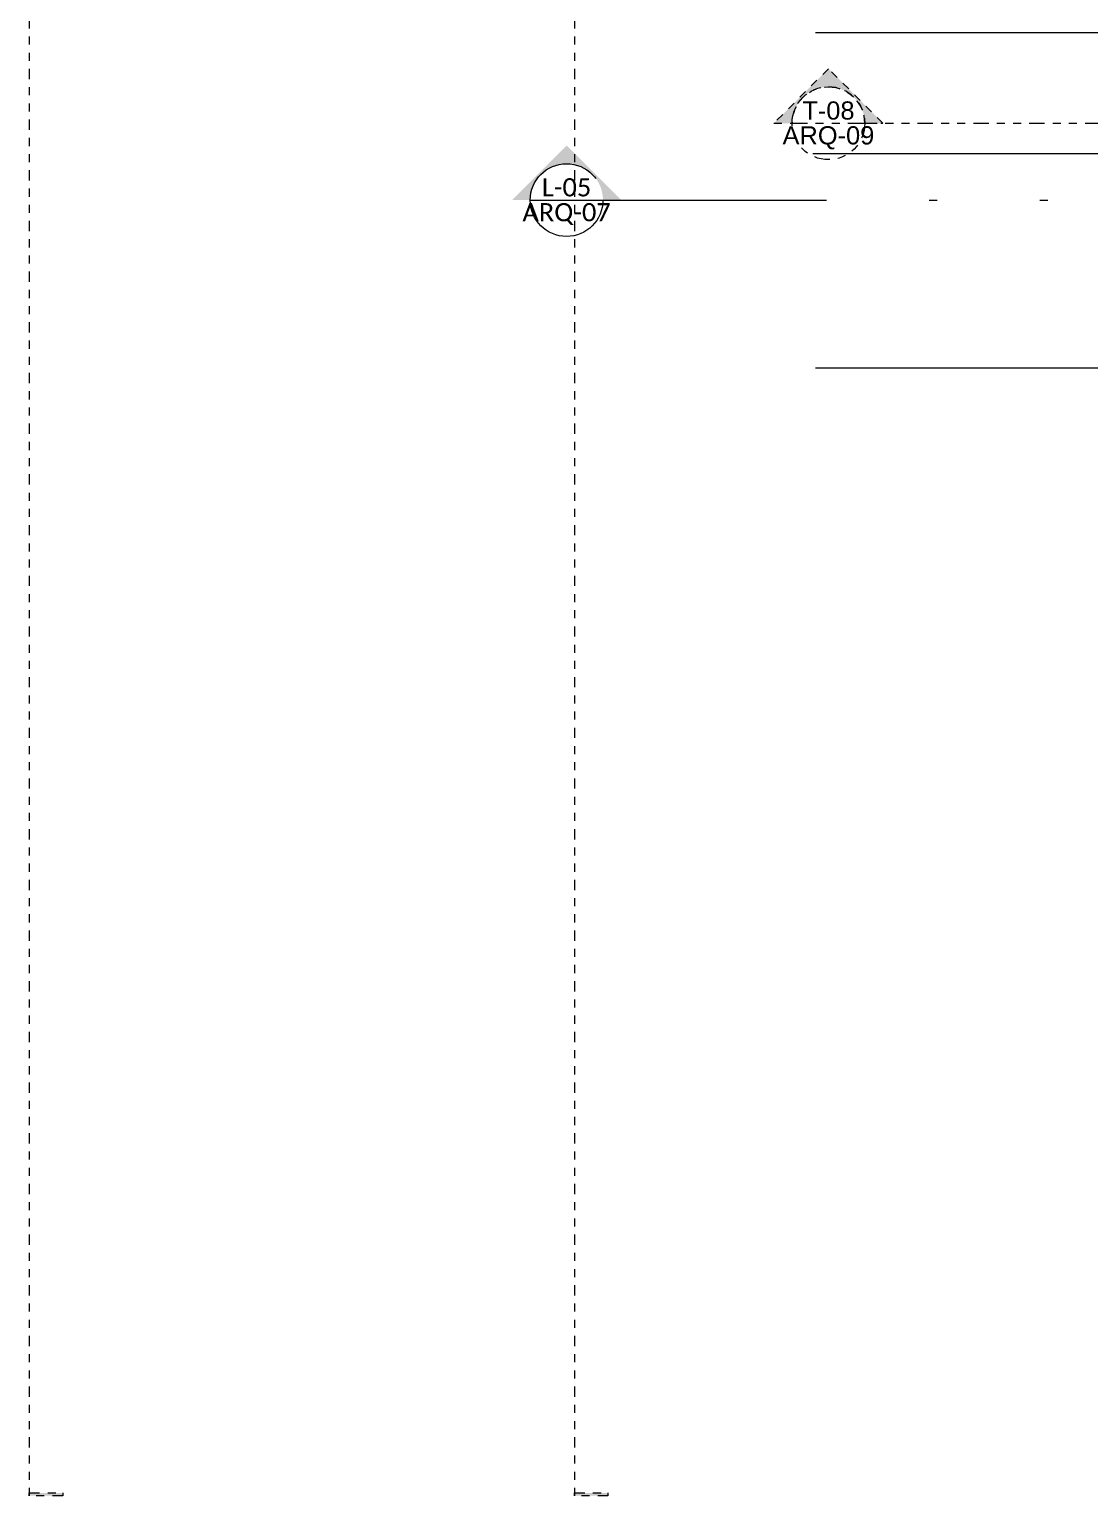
# Model space of a CAD drawing. Header units: metres. Extents: x -54 to 264, y -14 to 31.
# Drawn here: x -14.06 to -0.94, y -13.83 to 4.31 of the extents above; entities that cross this region are included whole.
import ezdxf
from ezdxf.enums import TextEntityAlignment as Align

# ---------------------------------------------------------------- set-up
doc = ezdxf.new("R2010")
doc.units = ezdxf.units.M
doc.header["$LTSCALE"] = 0.001
doc.linetypes.add('CENTERX2', pattern=[101.6, 63.5, -12.7, 12.7, -12.7])
doc.linetypes.add('DIVIDEX2', pattern=[63.5, 25.4, -12.7, 0, -12.7, 0, -12.7])
doc.layers.get('0').update_dxf_attribs({"lineweight": 13, "true_color": 0x000000})
for name, color, linetype, lineweight, true_color in [('JACH-Anotaciones-Lineas-CORTE', 7, 'DIVIDEX2', 18, 0x000000), ('JACH-Anotaciones-Lineas-CORTE @ 0.05', 7, 'DIVIDEX2', 18, 0x000000), ('JACH-Anotaciones-Lineas-CORTE @ 0.075', 7, 'DIVIDEX2', 18, 0x000000), ('JACH-Anotaciones-Lineas-EJES', 7, 'CENTERX2', 9, 0x666666)]:
    doc.layers.add(name, color=color, linetype=linetype, lineweight=lineweight, true_color=true_color)
doc.styles.add('00c-Annotative-Gral-JACH(3mm)', font='calibri.ttf', dxfattribs={"height": 3})
doc.styles.add('01c-Arial-JACH(3mm)', font='arial.ttf', dxfattribs={"height": 3})

# ---------------------------------------------------------------- blocks, each defined once
blk = doc.blocks.new('*U291')
at = {"lineweight": 0, "ltscale": 100}
h = blk.add_hatch(color=256, dxfattribs=at)
h.dxf.hatch_style = 1
h.paths.add_polyline_path([(-345.27, 0), (-344.58, 0), (-344.58, 8.25), (-345.27, 8.25)])
blk.add_lwpolyline([(-345.27, 8.25), (-344.58, 8.25), (-344.58, 0), (-345.27, 0)], close=True, dxfattribs=at)
at = {"linetype": 'DIVIDEX2', "lineweight": 0, "ltscale": 100}
blk.add_lwpolyline([(-810.48, 0), (-344.58, 0)], dxfattribs=at)
at = {"lineweight": 0, "ltscale": 100, "style": '01c-Arial-JACH(3mm)'}
for tag, p in [('JACH-SECCIONMURO', (-815.98, 2.11)), ('NO.DEPLANO', (-815.98, -1.99))]:
    blk.add_attdef(tag, text='', height=3, dxfattribs=at).set_placement(p, align=Align.MIDDLE_CENTER)
blk = doc.blocks.new('*U649')
at = {"layer": 'JACH-Anotaciones-Lineas-CORTE @ 0.05', "xscale": 0.05, "yscale": 0.05, "zscale": -0.05, "rotation": 270}
blk.add_blockref('*U291', (-7.311, -31.058), dxfattribs=at)
blk = doc.blocks.new('*U295')
at = {"lineweight": 0, "ltscale": 100}
h = blk.add_hatch(color=256, dxfattribs=at)
h.dxf.hatch_style = 1
h.paths.add_polyline_path([(-345.27, 0), (-344.58, 0), (-344.58, 8.25), (-345.27, 8.25)])
blk.add_lwpolyline([(-345.27, 8.25), (-344.58, 8.25), (-344.58, 0), (-345.27, 0)], close=True, dxfattribs=at)
at = {"linetype": 'DIVIDEX2', "lineweight": 0, "ltscale": 100}
blk.add_lwpolyline([(-810.48, 0), (-344.58, 0)], dxfattribs=at)
at = {"lineweight": 0, "ltscale": 100, "style": '01c-Arial-JACH(3mm)'}
for tag, p in [('JACH-SECCIONMURO', (-815.98, 2.11)), ('NO.DEPLANO', (-815.98, -1.99))]:
    blk.add_attdef(tag, text='', height=3, dxfattribs=at).set_placement(p, align=Align.MIDDLE_CENTER)
blk = doc.blocks.new('*U653')
at = {"layer": 'JACH-Anotaciones-Lineas-CORTE @ 0.05', "xscale": 0.05, "yscale": 0.05, "zscale": -0.05, "rotation": 270}
blk.add_blockref('*U295', (-14.056, -31.058), dxfattribs=at)
blk = doc.blocks.new('*U301')
at = {"lineweight": 0, "ltscale": 100}
h = blk.add_hatch(color=256, dxfattribs=at)
h.dxf.hatch_style = 1
h.paths.add_polyline_path([(-778, 9), (-787, 0), (-784, 0, -1), (-772, 0), (-769, 0)])
h = blk.add_hatch(color=256, dxfattribs=at)
h.dxf.hatch_style = 1
h.paths.add_polyline_path([(-631.94, 0), (-631.25, 0), (-631.25, 8.25), (-631.94, 8.25)])
at = {"lineweight": 0}
blk.add_lwpolyline([(-778, 9), (-787, 0), (-784, 0, -1), (-772, 0), (-769, 0), (-778, 9)], format="xyb", close=True, dxfattribs=at)
at = {"lineweight": 0, "ltscale": 100}
blk.add_lwpolyline([(-631.94, 8.25), (-631.25, 8.25), (-631.25, 0), (-631.94, 0)], close=True, dxfattribs=at)
blk.add_lwpolyline([(-784, 0), (-772, 0)], dxfattribs=at)
at = {"linetype": 'DIVIDEX2', "lineweight": 0, "ltscale": 100}
blk.add_lwpolyline([(-772.5, 0), (-631.25, 0)], dxfattribs=at)
at = {"lineweight": 0, "ltscale": 100}
blk.add_circle((-778, 0), 6, dxfattribs=at)
at = {"lineweight": 0, "ltscale": 100, "style": '01c-Arial-JACH(3mm)'}
for tag, p in [('JACH-SECCIONMURO', (-778, 2.11)), ('NO.DEPLANO', (-778, -1.99))]:
    blk.add_attdef(tag, text='', height=3, dxfattribs=at).set_placement(p, align=Align.MIDDLE_CENTER)

msp = doc.modelspace()

# ---------------------------------------------------------------- hatches: boundary and pattern name
at = {"layer": 'JACH-Anotaciones-Lineas-CORTE', "ltscale": 100}
h = msp.add_hatch(color=256, dxfattribs=at)
h.dxf.hatch_style = 1
h.paths.add_polyline_path([(-7.41, 2.875), (-8.085, 2.2), (-7.86, 2.2, -1), (-6.96, 2.2), (-6.735, 2.2)])

# ---------------------------------------------------------------- linework, layer by layer
for points in [[(-7.86, 2.2), (-6.96, 2.2)], [(-6.735, 2.2), (6.795, 2.2), (6.795, 1), (55.603, 1)]]:
    msp.add_lwpolyline(points, dxfattribs=at)
at = {"layer": 'JACH-Anotaciones-Lineas-CORTE', "linetype": 'DIVIDEX2', "ltscale": 100}
msp.add_lwpolyline([(-6.997, 2.2), (-6.735, 2.2)], dxfattribs=at)
at = {"layer": 'JACH-Anotaciones-Lineas-CORTE', "ltscale": 100}
msp.add_circle((-7.41, 2.2), 0.45, dxfattribs=at)
at = {"layer": 'JACH-Anotaciones-Lineas-EJES', "ltscale": 100}
for points in [[(-4.331, 4.275), (5.811, 4.275)], [(-4.363, 2.775), (5.961, 2.775)], [(-4.331, 0.125), (52.147, 0.125)]]:
    msp.add_lwpolyline(points, dxfattribs=at)

# ---------------------------------------------------------------- block references
at = {"layer": 'JACH-Anotaciones-Lineas-CORTE', "lineweight": 0}
for name in ['*U653', '*U649']:
    msp.add_blockref(name, (0, 0), dxfattribs=at)
at = {"layer": 'JACH-Anotaciones-Lineas-CORTE @ 0.075', "xscale": 0.075, "yscale": 0.075, "zscale": 0.075}
msp.add_blockref('*U301', (54.179, 3.15), dxfattribs=at).add_auto_attribs({'NO.DEPLANO': 'ARQ-09', 'JACH-SECCIONMURO': 'T-08'})

# ---------------------------------------------------------------- texts
at = {"layer": 'JACH-Anotaciones-Lineas-CORTE', "ltscale": 100, "style": '00c-Annotative-Gral-JACH(3mm)'}
for tag, text, p in [('L-05', '01', (-7.41, 2.358)), ('ARQ-07', 'ARQ-07', (-7.41, 2.05))]:
    msp.add_attdef(tag, text=text, height=0.225, dxfattribs=at).set_placement(p, align=Align.MIDDLE_CENTER)

doc.saveas('drawing.dxf')
